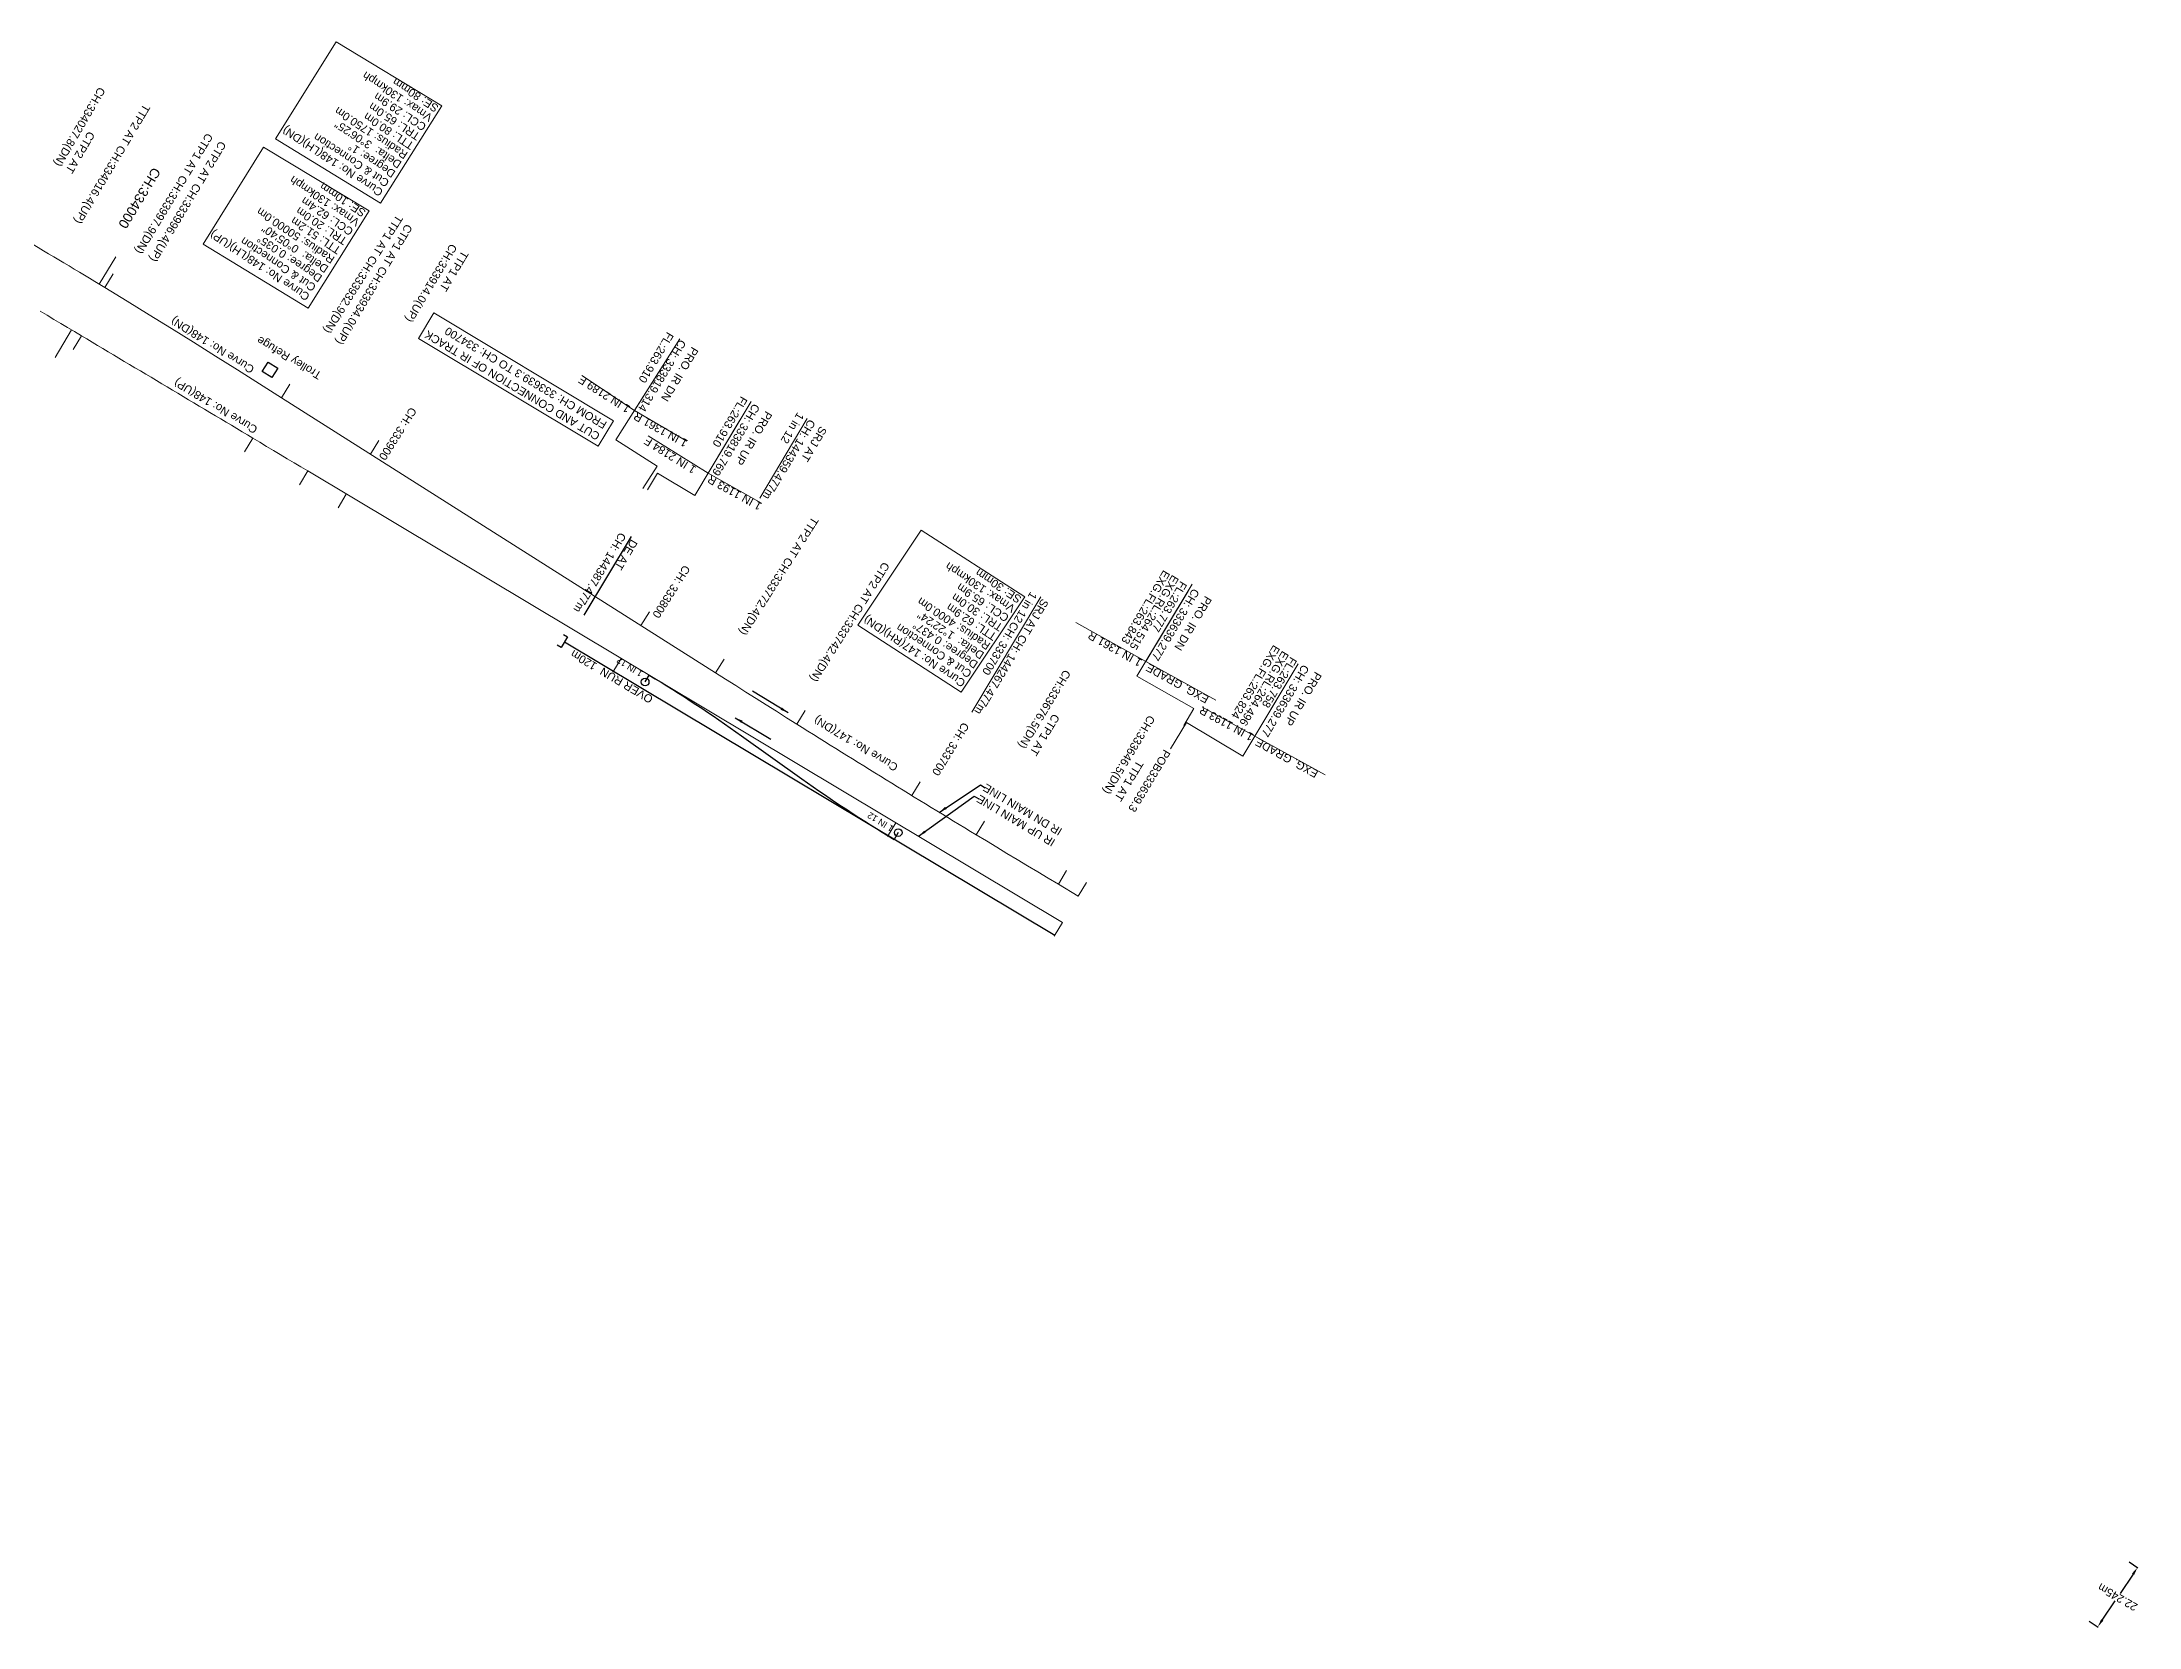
# Model space of a CAD drawing. Header units: metres. Extents: x 615788 to 628025, y 3391429 to 3398897.
# Drawn here: x 616403 to 617058, y 3398033 to 3398528 of the extents above; entities that cross this region are included whole.
import ezdxf
from ezdxf.enums import TextEntityAlignment as Align

# ---------------------------------------------------------------- set-up
doc = ezdxf.new("R2010")
doc.units = ezdxf.units.M
doc.header["$MEASUREMENT"] = 0
doc.layers.get('Defpoints').update_dxf_attribs({"lineweight": 0})
for name, color, linetype in [('Cut & Conn', 190, 'Continuous'), ('Cut & Conn curves dn', 190, 'Continuous'), ('Cut & Conn curves up', 190, 'Continuous'), ('cut conn grades dn', 190, 'Continuous'), ('cut conn grades up', 190, 'Continuous'), ('IR PROPOSALS', 190, 'Continuous'), ('Trolley Refuse', 10, 'Continuous')]:
    doc.layers.add(name, color=color, linetype=linetype)
doc.layers.add("NEW KHANNA CROSSING STN. SRJ's", color=10, linetype='Continuous', lineweight=0)
doc.styles.get("Standard").update_dxf_attribs({"font": 'arial.ttf'})
doc.styles.add('Style-Arial', font='arial.ttf')
doc.dimstyles.new('ISO-25', dxfattribs={"dimtxt": 2.5, "dimasz": 2.5, "dimexe": 1.25, "dimexo": 0.625, "dimtad": 1, "dimtxsty": 'Standard', "dimcen": 2.5, "dimadec": 0, "dimazin": 0, "dimtfac": 1, "dimtmove": 0, "dimatfit": 3, "dimfxl": 1, "dimarcsym": 0})
doc.dimstyles.get("Standard").update_dxf_attribs({"dimtxt": 2.5, "dimasz": 2.5, "dimexe": 0.18, "dimexo": 0.0625, "dimgap": 0.09, "dimtad": 0, "dimtih": 1, "dimtoh": 1, "dimdec": 3, "dimzin": 0, "dimdsep": 46, "dimtxsty": 'Standard', "dimcen": 0.09, "dimadec": 0, "dimazin": 0, "dimtfac": 1, "dimtdec": 3, "dimtofl": 0, "dimtmove": 0, "dimatfit": 3, "dimfxl": 1, "dimtolj": 1, "dimtzin": 0, "dimarcsym": 0})

# ---------------------------------------------------------------- blocks, each defined once
blk = doc.blocks.new('*D42')
at = {"layer": 'cut conn grades dn', "color": 0, "lineweight": -2, "transparency": 16777216}
for p, q in [((617054.64, 3398053.63), (617057.43, 3398051.75)), ((617055.89, 3398049.78), (617051.84, 3398043.76)), ((617046.27, 3398035.46), (617050.32, 3398041.48)), ((617042.23, 3398035.16), (617045.03, 3398033.29))]:
    blk.add_line(p, q, dxfattribs=at)
at = {"layer": 'cut conn grades dn', "color": 0, "transparency": 16777216}
for points in [[(617055.54, 3398050.01), (617056.23, 3398049.54), (617057.28, 3398051.85)], [(617045.92, 3398035.69), (617046.62, 3398035.23), (617044.88, 3398033.39)]]:
    blk.add_solid(points, dxfattribs=at)
at = {"layer": 'Defpoints', "color": 0, "transparency": 16777216}
for p in [(617054.59, 3398053.66), (617057.28, 3398051.85), (617042.18, 3398035.2)]:
    blk.add_point(p, dxfattribs=at)
at = {"layer": 'cut conn grades dn', "color": 0, "transparency": 16777216, "insert": (617051.08, 3398042.62), "char_height": 2.5, "attachment_point": 5, "rotation": 150}
blk.add_mtext('\\A1;22.245m', dxfattribs=at)

msp = doc.modelspace()

# ---------------------------------------------------------------- linework, layer by layer
at = {"layer": 'Cut & Conn', "linetype": 'Continuous', "lineweight": 0}
msp.add_line((616591.0331, 3398328.5151), (616592.3199, 3398330.6585), dxfattribs=at)
at = {"layer": 'Cut & Conn', "linetype": 'Continuous', "lineweight": 0, "flags": 128}
for points in [[(616726.342, 3398261.5945), (616720.1535, 3398265.3093), (616716.9383, 3398267.2394), (616713.7233, 3398269.1698), (616710.5088, 3398271.101), (616707.295, 3398273.0333), (616704.0821, 3398274.9671), (616700.8704, 3398276.9028), (616697.66, 3398278.8408), (616694.4511, 3398280.7814, -0.0041171), (616638.3829, 3398315.3582), (616635.2083, 3398317.3542), (616632.0353, 3398319.3528), (616628.8637, 3398321.3537), (616625.6933, 3398323.3564), (616622.5238, 3398325.3606), (616619.355, 3398327.3659), (616616.1867, 3398329.372), (616613.0186, 3398331.3785), (616477.3888, 3398417.2806), (616470.5243, 3398421.6273), (616463.6573, 3398425.9701), (616456.7852, 3398430.3049), (616449.9056, 3398434.6277), (616443.016, 3398438.9345), (616436.1139, 3398443.2213), (616429.197, 3398447.484), (616422.2627, 3398451.7186, 0.00426767), (616396.6015, 3398467.0127)], [(616721.4367, 3398253.3917), (616485.6362, 3398394.4142), (616483.4906, 3398395.6973), (616481.345, 3398396.9805), (616479.1994, 3398398.2636), (616477.0538, 3398399.5467), (616474.9082, 3398400.8297), (616472.7625, 3398402.1127), (616470.6168, 3398403.3956), (616468.471, 3398404.6784, 0.00031195), (616414.8991, 3398436.6576), (616412.7516, 3398437.9377), (616410.6041, 3398439.2176), (616408.4565, 3398440.4974), (616406.309, 3398441.7772), (616404.1613, 3398443.0569), (616402.0137, 3398444.3366)]]:
    msp.add_lwpolyline(points, format="xyb", dxfattribs=at)
for points in [[(616425.6613, 3398461.3534), (616420.4787, 3398452.8012)], [(616422.2627, 3398451.7186), (616424.8591, 3398455.9916)], [(616406.7052, 3398429.8999), (616411.8249, 3398438.49)], [(616414.8991, 3398436.6576), (616412.3389, 3398432.3628)], [(616477.3888, 3398417.2806), (616480.0642, 3398421.5046)], [(616468.471, 3398404.6784), (616465.9055, 3398400.3868)], [(616507.8696, 3398403.8938), (616505.1943, 3398399.6698)], [(616485.6362, 3398394.4142), (616483.0698, 3398390.123)], [(616495.1111, 3398382.9217), (616497.6774, 3398387.2128)], [(616592.3506, 3398350.3872), (616589.6753, 3398346.1631)], [(616580.9338, 3398331.5947), (616583.5001, 3398335.8858)], [(616613.0186, 3398331.3785), (616615.6939, 3398335.6025)], [(616638.3829, 3398315.3582), (616641.0424, 3398319.5922)], [(616676.9942, 3398297.275), (616674.3797, 3398293.013)], [(616666.7565, 3398280.2677), (616669.3228, 3398284.5588)], [(616694.4511, 3398280.7814), (616697.0405, 3398285.0587)], [(616720.1535, 3398265.3093), (616722.7268, 3398269.5962)], [(616726.342, 3398261.5945), (616728.9154, 3398265.8814)], [(616721.4367, 3398253.3917), (616718.8703, 3398249.1006)]]:
    msp.add_lwpolyline(points, dxfattribs=at)
at = {"layer": 'Cut & Conn curves up', "lineweight": 0}
for points in [[(616527.5078, 3398508.4525), (616508.3031, 3398478.1167), (616475.5284, 3398498.2194), (616494.5399, 3398528.4388)], [(616504.8573, 3398475.6594), (616485.7248, 3398445.2782), (616452.9024, 3398465.303), (616471.8422, 3398495.5675)], [(616709.693, 3398355.1387), (616689.7188, 3398325.304), (616657.4689, 3398346.2383), (616677.2471, 3398375.9617)]]:
    msp.add_lwpolyline(points, close=True, dxfattribs=at)
at = {"layer": 'cut conn grades dn', "linetype": 'Continuous', "lineweight": 0}
for p, q in [((616601.9108, 3398435.7135), (616587.7534, 3398413.3605)), ((616760.655, 3398356.9204), (616747.4185, 3398334.8694))]:
    msp.add_line(p, q, dxfattribs=at)
msp.add_lwpolyline([(616604.0506, 3398403.7137), (616587.7534, 3398413.3605), (616571.2537, 3398424.2491)], dxfattribs=at)
at = {"layer": 'cut conn grades dn', "linetype": 'Continuous', "lineweight": 0, "flags": 128}
msp.add_lwpolyline([(616747.4185, 3398334.8694), (616725.606, 3398347.0847)], dxfattribs=at)
at = {"layer": 'cut conn grades up', "linetype": 'Continuous', "lineweight": 0}
for p, q in [((616624.1429, 3398416.1175), (616610.7329, 3398393.695)), ((616795.0414, 3398334.1261), (616781.566, 3398311.5942))]:
    msp.add_line(p, q, dxfattribs=at)
for points in [[(616590.3157, 3398388.9328), (616594.761, 3398395.9513), (616581.8901, 3398404.1031), (616600.6619, 3398433.7416)], [(616591.767, 3398388.5465), (616594.8964, 3398393.779), (616606.5979, 3398386.7808), (616620.6353, 3398410.2525)], [(616744.693, 3398330.3289), (616761.9355, 3398359.0536)], [(616759.3087, 3398314.9371), (616762.4778, 3398320.2165), (616744.693, 3398330.3289)], [(616755.1998, 3398307.5928), (616760.145, 3398315.8991), (616777.8119, 3398305.3171), (616795.0414, 3398334.1261)]]:
    msp.add_lwpolyline(points, dxfattribs=at)
at = {"layer": 'cut conn grades up', "linetype": 'Continuous', "lineweight": 0, "flags": 128}
for points in [[(616627.3811, 3398384.394), (616610.7329, 3398393.695), (616591.9565, 3398405.4084)], [(616781.566, 3398311.5942), (616765.2003, 3398320.6336)]]:
    msp.add_lwpolyline(points, dxfattribs=at)
at = {"layer": 'cut conn grades up', "color": 7, "linetype": 'Continuous', "lineweight": 0, "flags": 128}
for points in [[(616769.3023, 3398322.7822), (616747.4185, 3398334.8694)], [(616803.4498, 3398299.507), (616781.566, 3398311.5942)]]:
    msp.add_lwpolyline(points, dxfattribs=at)
at = {"layer": 'IR PROPOSALS', "lineweight": 0}
msp.add_lwpolyline([(616581.0976, 3398410.1013), (616576.3079, 3398402.1299), (616520.2675, 3398435.8023), (616525.0572, 3398443.7737)], close=True, dxfattribs=at)
at = {"layer": 'IR PROPOSALS', "flags": 128}
for points in [[(616586.6542, 3398373.9245), (616571.9069, 3398349.3607)], [(616565.5297, 3398343.33), (616566.8157, 3398342.5579), (616564.833, 3398339.2554), (616563.5469, 3398340.0274)], [(616719.0114, 3398249.3365), (616565.8243, 3398340.9066)], [(616591.0331, 3398328.5151), (616592.3199, 3398330.6585)], [(616670.1075, 3398281.4728), (616668.8207, 3398279.3294)]]:
    msp.add_lwpolyline(points, dxfattribs=at)
msp.add_lwpolyline([(616592.3199, 3398330.6585, -0.01954595), (616621.1511, 3398311.7217), (616639.9895, 3398298.2661, 0.01954595), (616668.8207, 3398279.3294)], format="xyb", dxfattribs=at)
at = {"layer": 'IR PROPOSALS'}
for centre in [(616591.0331, 3398328.5151), (616670.1075, 3398281.4728)]:
    msp.add_circle(centre, 1.2, dxfattribs=at)
at = {"layer": "NEW KHANNA CROSSING STN. SRJ's", "color": 190, "linetype": 'Continuous', "lineweight": 13, "flags": 128}
for points in [[(616641.686, 3398410.7794), (616626.8858, 3398385.8787)], [(616714.7105, 3398355.0917), (616693.118, 3398319.1262)]]:
    msp.add_lwpolyline(points, dxfattribs=at)
at = {"layer": 'Trolley Refuse', "color": 190}
msp.add_lwpolyline([(616473.2893, 3398428.4574), (616476.2467, 3398426.5855), (616474.3749, 3398423.6281), (616471.4175, 3398425.5)], close=True, dxfattribs=at)

# ---------------------------------------------------------------- texts
at = {"layer": 'Cut & Conn', "linetype": 'Continuous', "lineweight": 0}
for s, p in [('IR DN MAIN LINE', (616697.5931, 3398296.8865)), ('IR UP MAIN LINE', (616695.6087, 3398293.3769, -267.5994))]:
    msp.add_text(s, height=2.5, rotation=149.0682259, dxfattribs=at).set_placement(p, align=Align.RIGHT)
at = {"layer": 'Cut & Conn', "linetype": 'Continuous', "lineweight": 0, "char_height": 2.5, "line_spacing_factor": 0.6, "style": 'Style-Arial'}
for s, insert, width, attachment_point, rotation in [('\\pxsm1;CTP2 AT CH:334027.8(DN)', (616408.8055, 3398488.9524), 22.592736, 6, 239.6941016), ('TTP2 AT CH:334016.4(UP)', (616435.1316, 3398508.7912), 46.890503, 4, 239.2125248), ('CTP2 AT CH:333996.4(UP)', (616458.8665, 3398497.2487), 64.208019, 4, 239.2010656), ('\\pxsm1;CTP1 AT CH:333934.0(UP)', (616517.0749, 3398471.3504), 59.269502, 4, 239.129571), ('\\pxsm1;TTP1 AT \\PCH:333914.0(UP)', (616532.8093, 3398464.103), 63.586016, 4, 239.1181118), ('\\pxsm1;CTP1 AT CH:333676.5(DN)', (616710.0603, 3398307.1207), 25.986242, 6, 238.8100014), ('\\pxsm1;TTP1 AT CH:333646.5(DN)', (616736.4904, 3398292.8702), 22.451755, 6, 239.0248638)]:
    msp.add_mtext(s, dxfattribs=dict(at, insert=insert, width=width, attachment_point=attachment_point, rotation=rotation))
at = {"layer": 'Cut & Conn', "linetype": 'Continuous', "lineweight": 0, "line_spacing_factor": 0.6, "style": 'Style-Arial'}
for s, insert, char_height, attachment_point, rotation in [('CTP1 AT CH:333997.9(DN)', (616432.2928, 3398462.7439), 2.5, 6, 238.71603), ('CH:334000', (616427.5687, 3398470.6106), 3, 6, 238.7843513), ('TTP1 AT CH:333932.9(DN)', (616491.1774, 3398437.9329), 2.5, 6, 237.6515737), ('CH: 333900', (616508.7632, 3398398.1585), 2.5, 6, 237.6515737), ('TTP2 AT CH:333772.4(DN)', (616621.0446, 3398343.6339), 2.5, 6, 237.6515737), ('CH: 333800', (616594.2343, 3398348.8423), 2.5, 6, 237.6515737), ('CTP2 AT CH:333742.4(DN)', (616643.1691, 3398329.0927), 2.5, 6, 237.8664361), ('CH: 333700', (616706.8315, 3398346.9764), 2.5, 4, 239.1181118), ('CH: 333700', (616681.596, 3398299.5921), 2.5, 6, 238.4733204), ('POB333639.3', (616742.9119, 3398288.2251), 2.5, 6, 239.0248638)]:
    msp.add_mtext(s, dxfattribs=dict(at, insert=insert, char_height=char_height, attachment_point=attachment_point, rotation=rotation))
at = {"layer": 'Cut & Conn curves dn', "lineweight": 0, "style": 'Style-Arial'}
for s, rotation, p in [('Curve No: 148(DN)', 147.8252082, (616469.1843, 3398426.8146)), ('Curve No: 148(UP)', 148.7561561, (616470.2016, 3398408.0533)), ('Curve No: 147(DN)', 148.7561561, (616670.2987, 3398302.5592))]:
    msp.add_text(s, height=2.5, rotation=rotation, dxfattribs=at).set_placement(p)
at = {"layer": 'Cut & Conn curves dn', "lineweight": 0, "insert": (616504.0379, 3398475.6826), "char_height": 2.5, "attachment_point": 7, "rotation": 146.2038882, "line_spacing_factor": 0.84, "style": 'Style-Arial'}
msp.add_mtext('Curve No: 148(LH)(UP)\\PCut & Connection\\PDegree: 0.035%%D\\PDelta:  0%%D05\'40"\\PRadius: 50000.0m\\PTTL: 51.2m\\PTRL: 20.0m\\PCCL: 62.4m\\PVmax: 130kmph\\PSE: 10mm', dxfattribs=at)
at = {"layer": 'Cut & Conn curves up', "lineweight": 0, "char_height": 2.5, "attachment_point": 7, "line_spacing_factor": 0.84, "style": 'Style-Arial'}
for s, insert, rotation in [('Curve No: 148(LH)(DN)\\PCut & Connection\\PDegree: 1%%D\\PDelta:  3%%D06\'25"\\PRadius: 1750.0m\\PTTL: 80.0m\\PTRL: 65.0m\\PCCL: 29.9m\\PVmax: 130kmph\\PSE: 80mm', (616526.7798, 3398508.4102), 146.5687969), ('Curve No: 147(RH)(DN)\\PCut & Connection\\PDegree: 0.437%%D\\PDelta:  1%%D22\'24"\\PRadius: 4000.0m\\PTTL: 62.9m\\PTRL: 30.0m\\PCCL: 65.9m\\PVmax: 130kmph\\PSE: 30mm', (616708.8649, 3398355.029), 146.3330713)]:
    msp.add_mtext(s, dxfattribs=dict(at, insert=insert, rotation=rotation))
at = {"layer": 'cut conn grades dn', "color": 7, "style": 'Style-Arial'}
for s, p in [('EXG.FL:263.843', (616753.03, 3398363.6551)), ('EXG.RL:264.515', (616755.7821, 3398362.1663))]:
    msp.add_text(s, height=2.5, rotation=239.1181118, dxfattribs=at).set_placement(p)
at = {"layer": 'cut conn grades dn', "linetype": 'Continuous', "lineweight": 0, "char_height": 2.5, "style": 'Style-Arial'}
for s, insert, attachment_point, rotation, line_spacing_factor in [('PRO. IR DN \\PCH: 333819.314\\PFL:263.910', (616602.8769, 3398435.0983), 4, 239.0248638, 1.08), ('PRO. IR DN \\PCH: 333639.277\\PFL:263.777', (616763.2626, 3398357.285), 4, 239.0248638, 1.08), ('1 IN 1361 R', (616746.5441, 3398335.3578), 7, 150.7507031, 0.84)]:
    msp.add_mtext(s, dxfattribs=dict(at, insert=insert, attachment_point=attachment_point, rotation=rotation, line_spacing_factor=line_spacing_factor))
at = {"layer": 'cut conn grades up', "color": 7, "style": 'Style-Arial'}
for s, p in [('EXG.FL:263.824', (616787.3722, 3398340.2783)), ('EXG.RL:264.496', (616790.1441, 3398338.4365))]:
    msp.add_text(s, height=2.5, rotation=239.1181118, dxfattribs=at).set_placement(p)
at = {"layer": 'cut conn grades up', "style": 'Style-Arial'}
for s, p in [('FL:263.758', (616792.6847, 3398336.5632)), ('CH: 333639.277', (616796.489, 3398334.1569)), ('PRO. IR UP', (616800.4, 3398331.9292))]:
    msp.add_text(s, height=2.5, rotation=239.1181118, dxfattribs=at).set_placement(p)
at = {"layer": 'cut conn grades up', "linetype": 'Continuous', "lineweight": 0, "char_height": 2.5, "style": 'Style-Arial'}
for s, insert, attachment_point, rotation, line_spacing_factor in [('1 IN 2189 F', (616571.2999, 3398424.3213), 9, 147.4153124, 1.08), ('PRO. IR UP \\PCH: 333819.769\\PFL:263.910', (616625.9338, 3398415.0464), 4, 239.1181118, 1.08), ('1 IN 1361 R', (616588.3293, 3398412.9202), 9, 151.0865222, 1.08), ('1 IN 2184 F', (616607.2446, 3398395.5479), 7, 148.0427068, 0.84), ('1 IN 1193 R', (616611.4385, 3398393.1997), 9, 151.0865222, 0.84), ('1 IN 1193 R', (616781.4172, 3398312.1059), 7, 151.0865222, 0.84)]:
    msp.add_mtext(s, dxfattribs=dict(at, insert=insert, attachment_point=attachment_point, rotation=rotation, line_spacing_factor=line_spacing_factor))
at = {"layer": 'cut conn grades up', "color": 7, "linetype": 'Continuous', "lineweight": 0, "char_height": 2.5, "attachment_point": 7, "rotation": 151.0865222, "line_spacing_factor": 0.84, "style": 'Style-Arial'}
for insert in [(616767.4595, 3398323.913), (616801.607, 3398300.6378)]:
    msp.add_mtext('EXG. GRADE', dxfattribs=dict(at, insert=insert))
at = {"layer": 'IR PROPOSALS', "lineweight": 30, "insert": (616575.8803, 3398403.8451), "char_height": 2.5, "width": 70.806072, "attachment_point": 1, "rotation": 149}
msp.add_mtext('\\pxql;CUT AND CONNECTION OF IR TRACK FROM CH: 333639.3 TO CH: 334700', dxfattribs=at)
at = {"layer": 'IR PROPOSALS', "char_height": 2.5, "attachment_point": 4, "style": 'Style-Arial'}
for s, insert, width, rotation, line_spacing_factor in [('\\pxsm1;DE AT \\PCH: 144387.477m ', (616585.9357, 3398373.7369), 28.120019, 239.0207617, 0.648), ('\\pxi-3,l4,t4;OVER RUN  120m ', (616595.2849, 3398321.4786), 39.954132, 149.4058866, 0.60036)]:
    msp.add_mtext(s, dxfattribs=dict(at, insert=insert, width=width, rotation=rotation, line_spacing_factor=line_spacing_factor))
at = {"layer": 'IR PROPOSALS', "char_height": 2, "attachment_point": 4, "rotation": 148, "line_spacing_factor": 0.60036, "style": 'Style-Arial'}
for insert in [(616590.0052, 3398330.7893), (616668.3964, 3398282.3803)]:
    msp.add_mtext('1 IN 12', dxfattribs=dict(at, insert=insert))
at = {"layer": "NEW KHANNA CROSSING STN. SRJ's", "color": 190, "linetype": 'Continuous', "lineweight": 13, "char_height": 2.5, "attachment_point": 4, "rotation": 239.0207617, "line_spacing_factor": 0.648, "style": 'Style-Arial'}
for s, insert, width in [('\\pxsm1;SRJ AT \\PCH: 144359.477m \\P1 in 12', (616643.312, 3398410.1388), 28.145737), ('\\pxsm1;SRJ AT CH: 144267.477m \\P1 in 12', (616714.3517, 3398355.1759), 43.982001)]:
    msp.add_mtext(s, dxfattribs=dict(at, insert=insert, width=width))
at = {"layer": 'Trolley Refuse', "color": 190}
msp.add_text('Trolley Refuge', height=2.5, rotation=149.3169149, dxfattribs=at).set_placement((616490.1906, 3398425.006, 267.6554))

# ---------------------------------------------------------------- dimensions: what is measured, and where the dimension line sits
at = {"layer": 'cut conn grades dn', "color": 1}
dim = msp.add_aligned_dim(p1=(617042.1778, 3398035.1997), p2=(617054.585, 3398053.6634), distance=-3.2507, dimstyle='Standard', override={"dimpost": 'm'}, dxfattribs=at)
dim.commit()
dim.dimension.update_dxf_attribs({"geometry": '*D42', "text_midpoint": (617051.0795, 3398042.6185), "text_rotation": 330})

# ---------------------------------------------------------------- leaders
at = {"layer": 'Cut & Conn', "linetype": 'Continuous', "lineweight": 0}
for points in [[(616682.93, 3398287.7827), (616695.7674, 3398296.3601), (616697.248, 3398295.4706)], [(616676.4288, 3398280.309, -267.5994), (616693.783, 3398292.8505, -267.5994), (616695.2636, 3398291.961, -267.5994)]]:
    msp.add_leader(points, dimstyle='ISO-25', override={"dimtxt": 3, "dimasz": 2.5, "dimgap": 0.625, "dimtad": 0, "dimdec": 3, "dimzin": 2, "dimtdec": 3}, dxfattribs=at)
at = {"layer": 'IR PROPOSALS'}
for points in [[(616635.727, 3398318.8842), (616624.5387, 3398325.6057)], [(616619.1376, 3398317.3509), (616630.326, 3398310.6293)]]:
    msp.add_leader(points, dimstyle='ISO-25', override={"dimtxt": 3, "dimasz": 2.5, "dimtad": 0, "dimdec": 3, "dimzin": 2, "dimtdec": 3}, dxfattribs=at)

doc.saveas('drawing.dxf')
